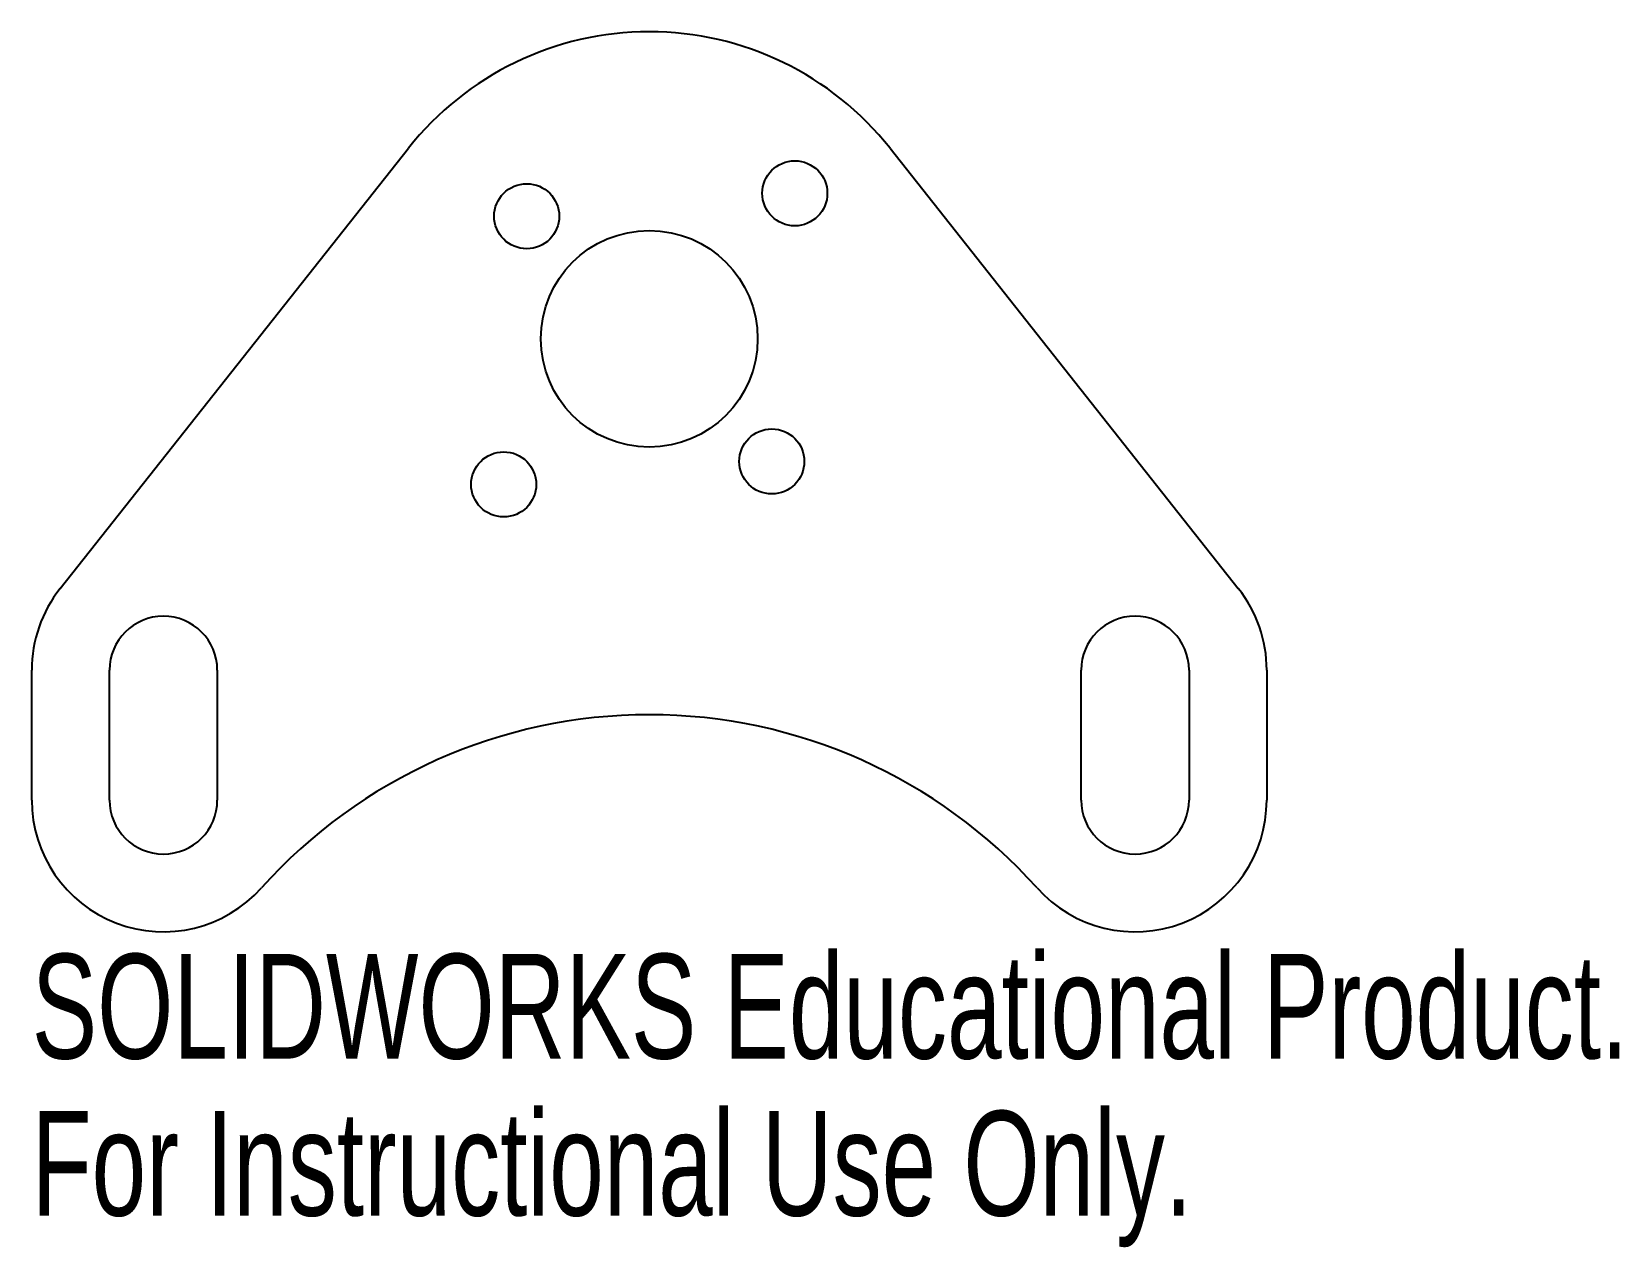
# Model space of a CAD drawing. Header units: inches. Extents: x -1.12 to 1.76, y 0.65 to 2.86.
import ezdxf

# ---------------------------------------------------------------- set-up
doc = ezdxf.new("R2010")
doc.units = ezdxf.units.IN
doc.header["$MEASUREMENT"] = 0
doc.styles.add('SLDTEXTSTYLE0', font='TXT', dxfattribs={"width": 0.7})

msp = doc.modelspace()

# ---------------------------------------------------------------- linework, layer by layer
at = {"color": 7, "linetype": 'Continuous', "lineweight": 25}
for p, q in [((-1.0704, 1.8495), (-0.4377, 2.6494)), ((0.4377, 2.6494), (1.0704, 1.8495)), ((-1.122, 1.4649), (-1.122, 1.7011)), ((-0.9808, 1.4649), (-0.9808, 1.7011)), ((-0.7848, 1.7011), (-0.7848, 1.4649)), ((0.7848, 1.4649), (0.7848, 1.7011)), ((0.9808, 1.7011), (0.9808, 1.4649)), ((1.122, 1.7011), (1.122, 1.4649))]:
    msp.add_line(p, q, dxfattribs=at)
for centre, radius in [((0.2645, 2.5676), 0.0591), ((-0.2227, 2.5259), 0.0591), ((0, 2.3032), 0.1969), ((0.2227, 2.0804), 0.0591), ((-0.2645, 2.0387), 0.0591)]:
    msp.add_circle(centre, radius, dxfattribs=at)
for centre, radius, start, end in [((0, 2.3032), 0.5581, 38.3451, 141.6549), ((-0.8828, 1.7011), 0.2392, 141.6549, 180), ((0.8828, 1.7011), 0.2392, 0, 38.3451), ((-0.8828, 1.7011), 0.098, 0, 180), ((0.8828, 1.7011), 0.098, 0, 180), ((0, 0.6742), 0.9459, 41.8499, 138.1501), ((-0.8828, 1.4649), 0.2392, 180, 318.1501), ((-0.8828, 1.4649), 0.098, 180, 0), ((0.8828, 1.4649), 0.2392, 221.8499, 0), ((0.8828, 1.4649), 0.098, 180, 0)]:
    msp.add_arc(centre, radius, start, end, dxfattribs=at)

# ---------------------------------------------------------------- texts
at = {"color": 7, "linetype": 'Continuous', "char_height": 0.1903, "attachment_point": 1, "style": 'SLDTEXTSTYLE0'}
for s, insert in [('SOLIDWORKS Educational Product.', (-1.122, 1.1855)), ('For Instructional Use Only.', (-1.122, 0.9001))]:
    msp.add_mtext(s, dxfattribs=dict(at, insert=insert))

doc.saveas('drawing.dxf')
